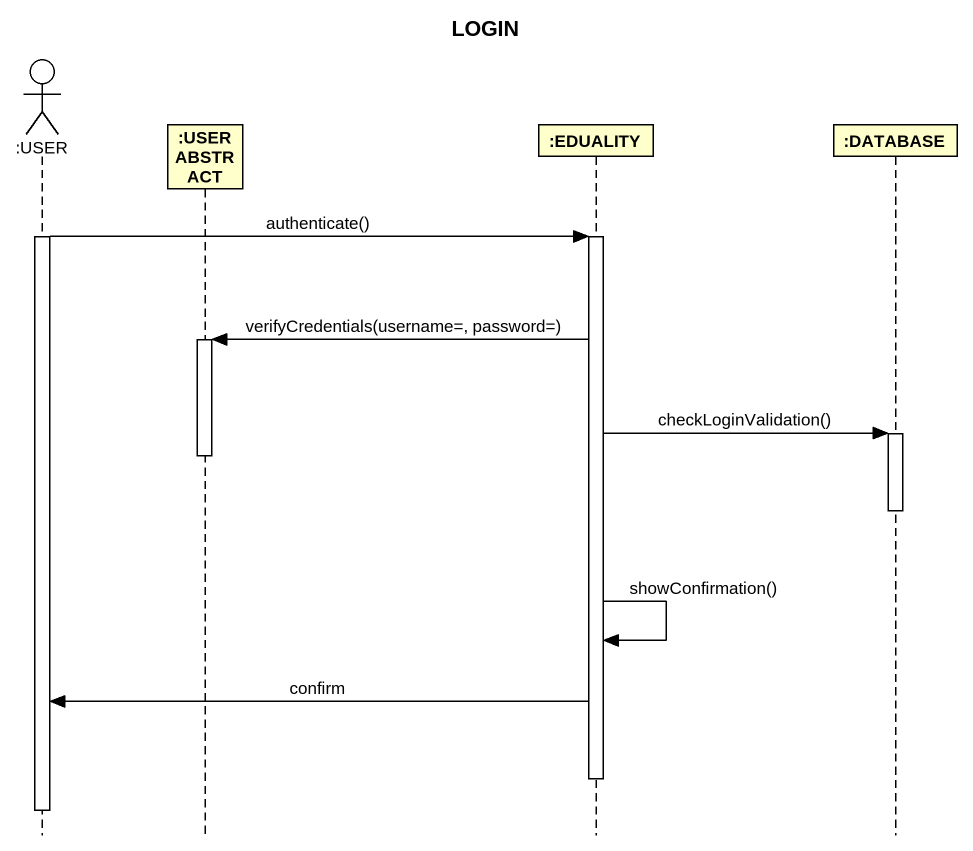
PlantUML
@startuml
title LOGIN
hide footbox
actor ":USER" as USER
participant ":USER ABSTRACT" as USER_ABSTRACT
participant ":EDUALITY" as EDUALITY
participant ":DATABASE" as DATABASE_

activate USER
USER -> EDUALITY : authenticate()
activate EDUALITY
EDUALITY -> USER_ABSTRACT : verifyCredentials(username=, password=)
activate USER_ABSTRACT
EDUALITY -> DATABASE_ : checkLoginValidation()
activate DATABASE_
deactivate USER_ABSTRACT
deactivate DATABASE_
EDUALITY -> EDUALITY : showConfirmation()
EDUALITY -> USER : confirm
deactivate EDUALITY
deactivate USER
@enduml
